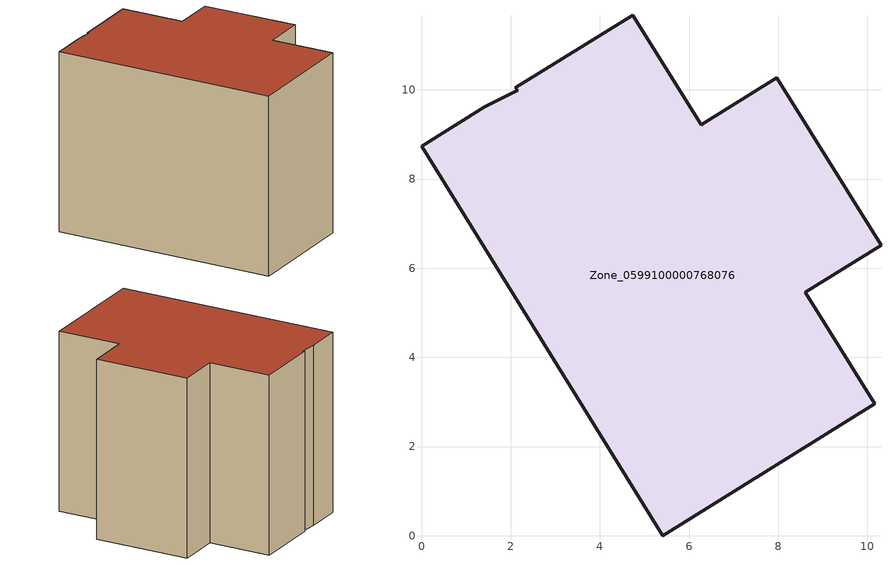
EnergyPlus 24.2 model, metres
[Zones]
Zone_0599100000768076
 floor ground (C_G): 10.17,2.96 5.41,0 0,8.74 1.42,9.62 2.16,10 2.1,10.04 4.74,11.68 6.27,9.22 7.97,10.27 10.31,6.52 8.61,5.46 z0
 wall outside (C_F): 5.41,0 10.17,2.96 8.61,5.46 10.31,6.52 7.97,10.27 6.27,9.22 4.74,11.68 2.1,10.04 2.16,10 1.42,9.62 0,8.74 5.41,0 z0:8.3
 roof outside (C_R): 2.16,10 1.42,9.62 0,8.74 5.41,0 10.17,2.96 8.61,5.46 10.31,6.52 7.97,10.27 6.27,9.22 4.74,11.68 2.1,10.04 z8.3
[BUILDING]
Pand.0599100000768076: North Axis=0; Terrain=City; Loads Convergence Tolerance Value=0.04; Temperature Convergence Tolerance Value=0.4; Solar Distribution=FullExterior; Maximum Number of Warmup Days=25; Minimum Number of Warmup Days=1
[Site:Location]
Rotterdam.The.Hague.AP_ZH_NLD Design_Conditions: Latitude=51.96; Longitude=4.45; Time Zone=1; Elevation=-4.5
[SITE:GROUNDTEMPERATURE:BUILDINGSURFACE]
18, 18, 18, 18, 18, 18, 18, 18, 18, 18, 18, 18
[MATERIAL] Thermal Absorptance=0.9; Solar Absorptance=0.7; Visible Absorptance=0.7
Name | Roughness | Thickness | Conductivity | Density | Specific Heat
G.TC.2006-2014 | MediumSmooth | 0.15 | 0.06 | 540 | 1210
F.TC.2006-2014 | Rough | 0.3 | 0.12 | 1920 | 840
R.TC.2006-2014 | MediumRough | 0.2 | 0.08 | 1500 | 1000
[CONSTRUCTION]
C_G: G.TC.2006-2014
C_F: F.TC.2006-2014
C_R: R.TC.2006-2014
[ZONE]
Zone_0599100000768076: Type=1; Multiplier=1; Ceiling Height=Autocalculate; Volume=Autocalculate; Floor Area=autocalculate; Part of Total Floor Area=Yes
[ZONEINFILTRATION:DESIGNFLOWRATE]
Infil_Zone_0599100000768076: Zone or ZoneList or Space or SpaceList=Zone_0599100000768076; Schedule=AlwaysOn; Design Flow Rate Calculation Method=Flow/Area; Flow Rate per Floor Area=0.0015; Constant Term Coefficient=1; Temperature Term Coefficient=0; Velocity Term Coefficient=0; Velocity Squared Term Coefficient=0
[HVACTEMPLATE:ZONE:IDEALLOADSAIRSYSTEM]
Zone_0599100000768076: Maximum Heating Supply Air Temperature=50; Minimum Cooling Supply Air Temperature=13; Maximum Heating Supply Air Humidity Ratio=0.0156; Minimum Cooling Supply Air Humidity Ratio=0.0077; Heating Limit=NoLimit; Cooling Limit=NoLimit; Dehumidification Control Type=ConstantSensibleHeatRatio; Cooling Sensible Heat Ratio=0.7; Dehumidification Setpoint=60; Humidification Control Type=None; Humidification Setpoint=30; Outdoor Air Method=None; Outdoor Air Flow Rate per Person=0.00944; Outdoor Air Flow Rate per Zone Floor Area=0; Outdoor Air Flow Rate per Zone=0; Demand Controlled Ventilation Type=None; Outdoor Air Economizer Type=NoEconomizer; Heat Recovery Type=None; Sensible Heat Recovery Effectiveness=0.7; Latent Heat Recovery Effectiveness=0.65
[ZONECONTROL:THERMOSTAT]
ThermostatControl_Zone_0599100000768076: Zone or ZoneList=Zone_0599100000768076; Control Type Schedule=DualSetpointControlType; Control 1=Thermostat_Zone_0599100000768076; Temperature Difference Between Cutout And Setpoint=0
[THERMOSTATSETPOINT:DUALSETPOINT]
Thermostat_Zone_0599100000768076: Heating Setpoint Temperature Schedule=HeatingSetpoint_Zone_0599100000768076; Cooling Setpoint Temperature Schedule=CoolingSetpoint_Zone_0599100000768076
[SCHEDULE:COMPACT]
HeatingSetpoint_Zone_0599100000768076: Through: 12/31, For: AllDays, Until: 24:00, 21
CoolingSetpoint_Zone_0599100000768076: Through: 12/31, For: AllDays, Until: 24:00, 24
DualSetpointControlType: Through: 12/31, For: AllDays, Until: 24:00, 4
AlwaysOn: Through: 12/31, For: AllDays, Until: 24:00, 1
